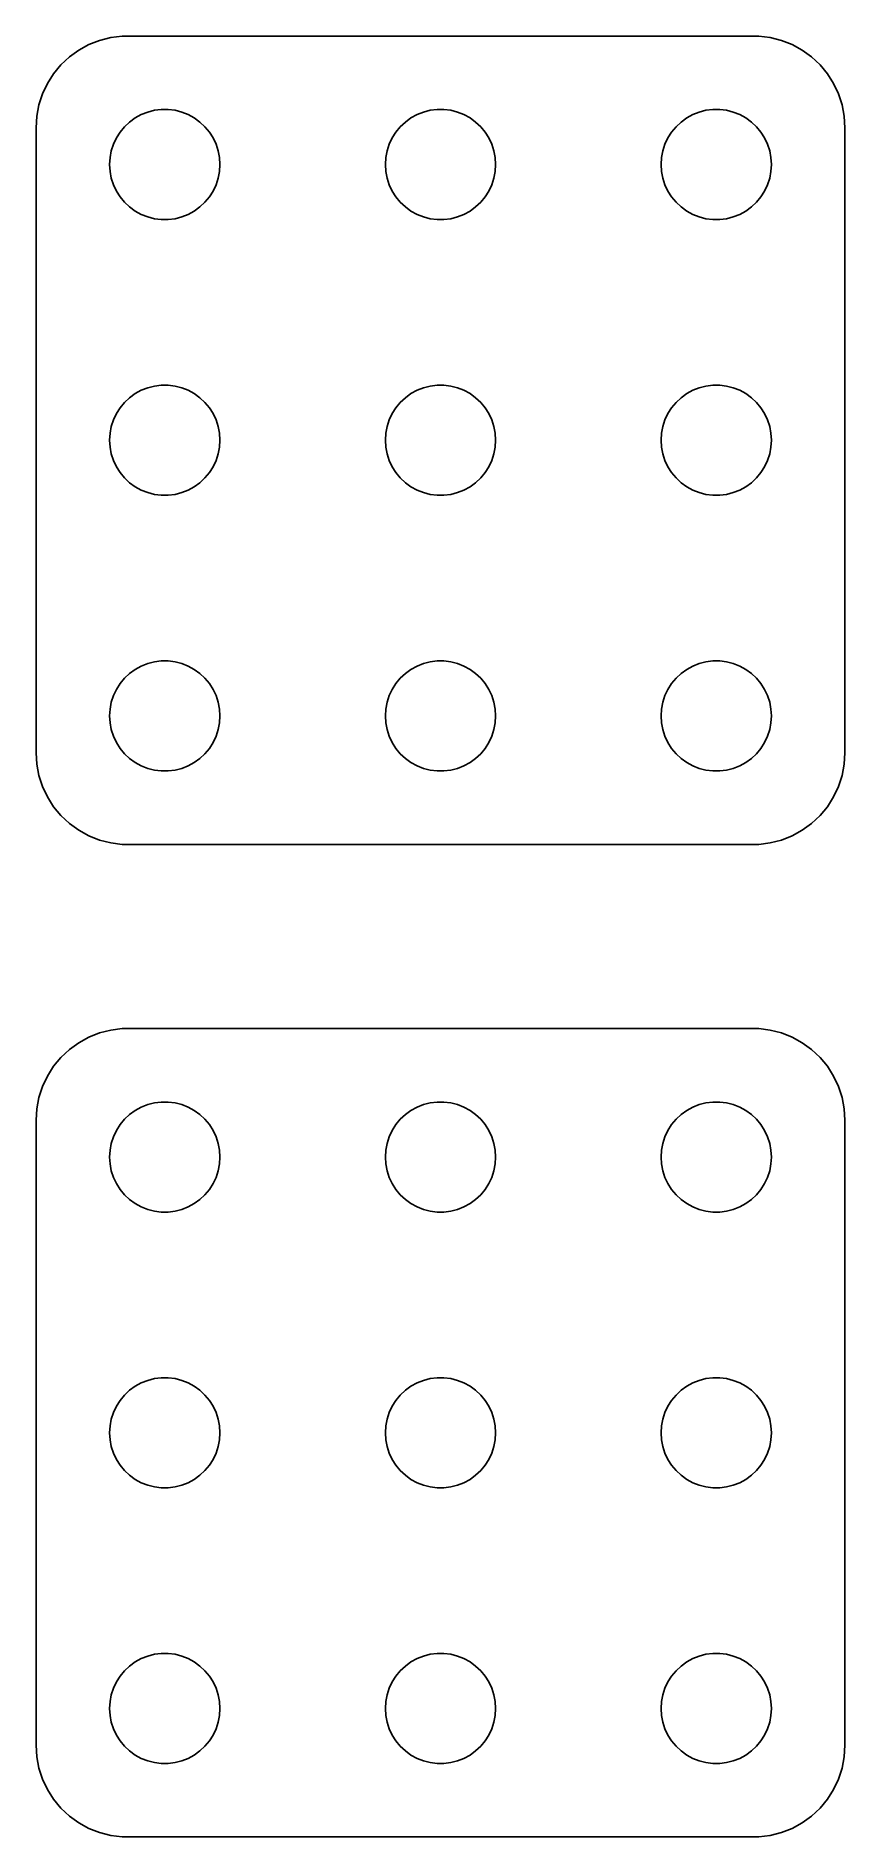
# Model space of a CAD drawing. Header units: metres. Extents: x -22 to 22, y 32 to 130.
import ezdxf

# ---------------------------------------------------------------- set-up
doc = ezdxf.new("R2010")
doc.units = ezdxf.units.M

msp = doc.modelspace()

# ---------------------------------------------------------------- linework, layer by layer
for p, q in [((-19.1289, 129.524), (-19.6791, 129.222)), ((-18.5451, 129.755), (-19.1289, 129.524)), ((-17.9369, 129.911), (-18.5451, 129.755)), ((-17.3139, 129.99), (-17.9369, 129.911)), ((17.3139, 129.99), (-17.3139, 129.99)), ((17.9369, 129.911), (17.3139, 129.99)), ((18.5451, 129.755), (17.9369, 129.911)), ((19.1289, 129.524), (18.5451, 129.755)), ((19.6791, 129.222), (19.1289, 129.524)), ((-20.6448, 128.423), (-21.0451, 127.939)), ((-20.1871, 128.853), (-20.6448, 128.423)), ((-19.6791, 129.222), (-20.1871, 128.853)), ((20.1871, 128.853), (19.6791, 129.222)), ((20.6448, 128.423), (20.1871, 128.853)), ((21.0451, 127.939), (20.6448, 128.423)), ((-21.3815, 127.409), (-21.6489, 126.841)), ((-21.0451, 127.939), (-21.3815, 127.409)), ((21.3815, 127.409), (21.0451, 127.939)), ((21.6489, 126.841), (21.3815, 127.409)), ((-21.6489, 126.841), (-21.8429, 126.243)), ((21.8429, 126.243), (21.6489, 126.841)), ((-21.9606, 125.627), (-22, 125)), ((-21.8429, 126.243), (-21.9606, 125.627)), ((-16.9123, 125.312), (-16.6075, 125.533)), ((-16.6075, 125.533), (-16.2773, 125.714)), ((-16.2773, 125.714), (-15.927, 125.853)), ((-15.927, 125.853), (-15.5621, 125.947)), ((-15.5621, 125.947), (-15.1884, 125.994)), ((-15.1884, 125.994), (-14.8116, 125.994)), ((-14.8116, 125.994), (-14.4379, 125.947)), ((-14.4379, 125.947), (-14.0729, 125.853)), ((-14.0729, 125.853), (-13.7227, 125.714)), ((-13.7227, 125.714), (-13.3925, 125.533)), ((-13.3925, 125.533), (-13.0877, 125.312)), ((-1.91226, 125.312), (-1.60747, 125.533)), ((-1.60747, 125.533), (-1.27733, 125.714)), ((-1.27733, 125.714), (-0.927048, 125.853)), ((-0.927048, 125.853), (-0.562134, 125.947)), ((-0.562134, 125.947), (-0.18837, 125.994)), ((-0.18837, 125.994), (0.18837, 125.994)), ((0.18837, 125.994), (0.562134, 125.947)), ((0.562134, 125.947), (0.927048, 125.853)), ((0.927048, 125.853), (1.27733, 125.714)), ((1.27733, 125.714), (1.60747, 125.533)), ((1.60747, 125.533), (1.91226, 125.312)), ((13.0877, 125.312), (13.3925, 125.533)), ((13.3925, 125.533), (13.7227, 125.714)), ((13.7227, 125.714), (14.0729, 125.853)), ((14.0729, 125.853), (14.4379, 125.947)), ((14.4379, 125.947), (14.8116, 125.994)), ((14.8116, 125.994), (15.1884, 125.994)), ((15.1884, 125.994), (15.5621, 125.947)), ((15.5621, 125.947), (15.927, 125.853)), ((15.927, 125.853), (16.2773, 125.714)), ((16.2773, 125.714), (16.6075, 125.533)), ((16.6075, 125.533), (16.9123, 125.312)), ((21.9606, 125.627), (21.8429, 126.243)), ((22, 125), (21.9606, 125.627)), ((-22, 125), (-22, 91)), ((-17.7893, 124.104), (-17.6289, 124.445)), ((-17.6289, 124.445), (-17.427, 124.763)), ((-17.427, 124.763), (-17.1869, 125.054)), ((-17.1869, 125.054), (-16.9123, 125.312)), ((-13.0877, 125.312), (-12.8131, 125.054)), ((-12.8131, 125.054), (-12.5729, 124.763)), ((-12.5729, 124.763), (-12.3711, 124.445)), ((-12.3711, 124.445), (-12.2107, 124.104)), ((-2.78932, 124.104), (-2.62891, 124.445)), ((-2.62891, 124.445), (-2.42705, 124.763)), ((-2.42705, 124.763), (-2.1869, 125.054)), ((-2.1869, 125.054), (-1.91226, 125.312)), ((1.91226, 125.312), (2.1869, 125.054)), ((2.1869, 125.054), (2.42705, 124.763)), ((2.42705, 124.763), (2.62891, 124.445)), ((2.62891, 124.445), (2.78932, 124.104)), ((12.2107, 124.104), (12.3711, 124.445)), ((12.3711, 124.445), (12.5729, 124.763)), ((12.5729, 124.763), (12.8131, 125.054)), ((12.8131, 125.054), (13.0877, 125.312)), ((16.9123, 125.312), (17.1869, 125.054)), ((17.1869, 125.054), (17.427, 124.763)), ((17.427, 124.763), (17.6289, 124.445)), ((17.6289, 124.445), (17.7893, 124.104)), ((22, 91), (22, 125)), ((-17.9763, 123.376), (-17.9057, 123.746)), ((-17.9057, 123.746), (-17.7893, 124.104)), ((-12.2107, 124.104), (-12.0942, 123.746)), ((-12.0942, 123.746), (-12.0237, 123.376)), ((-2.97633, 123.376), (-2.90575, 123.746)), ((-2.90575, 123.746), (-2.78932, 124.104)), ((2.78932, 124.104), (2.90575, 123.746)), ((2.90575, 123.746), (2.97633, 123.376)), ((12.0237, 123.376), (12.0942, 123.746)), ((12.0942, 123.746), (12.2107, 124.104)), ((17.7893, 124.104), (17.9057, 123.746)), ((17.9057, 123.746), (17.9763, 123.376)), ((-18, 123), (-17.9763, 123.376)), ((-17.9763, 122.624), (-18, 123)), ((-17.9057, 122.254), (-17.9763, 122.624)), ((-12.0237, 122.624), (-12.0942, 122.254)), ((-12.0237, 123.376), (-12, 123)), ((-12, 123), (-12.0237, 122.624)), ((-3, 123), (-2.97633, 123.376)), ((-2.97633, 122.624), (-3, 123)), ((-2.90575, 122.254), (-2.97633, 122.624)), ((2.97633, 122.624), (2.90575, 122.254)), ((2.97633, 123.376), (3, 123)), ((3, 123), (2.97633, 122.624)), ((12, 123), (12.0237, 123.376)), ((12.0237, 122.624), (12, 123)), ((12.0942, 122.254), (12.0237, 122.624)), ((17.9763, 122.624), (17.9057, 122.254)), ((17.9763, 123.376), (18, 123)), ((18, 123), (17.9763, 122.624)), ((-17.7893, 121.896), (-17.9057, 122.254)), ((-17.6289, 121.555), (-17.7893, 121.896)), ((-17.427, 121.237), (-17.6289, 121.555)), ((-12.3711, 121.555), (-12.5729, 121.237)), ((-12.2107, 121.896), (-12.3711, 121.555)), ((-12.0942, 122.254), (-12.2107, 121.896)), ((-2.78932, 121.896), (-2.90575, 122.254)), ((-2.62891, 121.555), (-2.78932, 121.896)), ((-2.42705, 121.237), (-2.62891, 121.555)), ((2.62891, 121.555), (2.42705, 121.237)), ((2.78932, 121.896), (2.62891, 121.555)), ((2.90575, 122.254), (2.78932, 121.896)), ((12.2107, 121.896), (12.0942, 122.254)), ((12.3711, 121.555), (12.2107, 121.896)), ((12.5729, 121.237), (12.3711, 121.555)), ((17.6289, 121.555), (17.427, 121.237)), ((17.7893, 121.896), (17.6289, 121.555)), ((17.9057, 122.254), (17.7893, 121.896)), ((-17.1869, 120.946), (-17.427, 121.237)), ((-16.9123, 120.688), (-17.1869, 120.946)), ((-16.6075, 120.467), (-16.9123, 120.688)), ((-13.0877, 120.688), (-13.3925, 120.467)), ((-12.8131, 120.946), (-13.0877, 120.688)), ((-12.5729, 121.237), (-12.8131, 120.946)), ((-2.1869, 120.946), (-2.42705, 121.237)), ((-1.91226, 120.688), (-2.1869, 120.946)), ((-1.60747, 120.467), (-1.91226, 120.688)), ((1.91226, 120.688), (1.60747, 120.467)), ((2.1869, 120.946), (1.91226, 120.688)), ((2.42705, 121.237), (2.1869, 120.946)), ((12.8131, 120.946), (12.5729, 121.237)), ((13.0877, 120.688), (12.8131, 120.946)), ((13.3925, 120.467), (13.0877, 120.688)), ((16.9123, 120.688), (16.6075, 120.467)), ((17.1869, 120.946), (16.9123, 120.688)), ((17.427, 121.237), (17.1869, 120.946)), ((-16.2773, 120.286), (-16.6075, 120.467)), ((-15.927, 120.147), (-16.2773, 120.286)), ((-15.5621, 120.053), (-15.927, 120.147)), ((-15.1884, 120.006), (-15.5621, 120.053)), ((-14.8116, 120.006), (-15.1884, 120.006)), ((-14.4379, 120.053), (-14.8116, 120.006)), ((-14.0729, 120.147), (-14.4379, 120.053)), ((-13.7227, 120.286), (-14.0729, 120.147)), ((-13.3925, 120.467), (-13.7227, 120.286)), ((-1.27733, 120.286), (-1.60747, 120.467)), ((-0.927048, 120.147), (-1.27733, 120.286)), ((-0.562134, 120.053), (-0.927048, 120.147)), ((-0.18837, 120.006), (-0.562134, 120.053)), ((0.18837, 120.006), (-0.18837, 120.006)), ((0.562134, 120.053), (0.18837, 120.006)), ((0.927048, 120.147), (0.562134, 120.053)), ((1.27733, 120.286), (0.927048, 120.147)), ((1.60747, 120.467), (1.27733, 120.286)), ((13.7227, 120.286), (13.3925, 120.467)), ((14.0729, 120.147), (13.7227, 120.286)), ((14.4379, 120.053), (14.0729, 120.147)), ((14.8116, 120.006), (14.4379, 120.053)), ((15.1884, 120.006), (14.8116, 120.006)), ((15.5621, 120.053), (15.1884, 120.006)), ((15.927, 120.147), (15.5621, 120.053)), ((16.2773, 120.286), (15.927, 120.147)), ((16.6075, 120.467), (16.2773, 120.286)), ((-16.2773, 110.714), (-15.927, 110.853)), ((-15.927, 110.853), (-15.5621, 110.947)), ((-15.5621, 110.947), (-15.1884, 110.994)), ((-15.1884, 110.994), (-14.8116, 110.994)), ((-14.8116, 110.994), (-14.4379, 110.947)), ((-14.4379, 110.947), (-14.0729, 110.853)), ((-14.0729, 110.853), (-13.7227, 110.714)), ((-1.27733, 110.714), (-0.927048, 110.853)), ((-0.927048, 110.853), (-0.562134, 110.947)), ((-0.562134, 110.947), (-0.18837, 110.994)), ((-0.18837, 110.994), (0.18837, 110.994)), ((0.18837, 110.994), (0.562134, 110.947)), ((0.562134, 110.947), (0.927048, 110.853)), ((0.927048, 110.853), (1.27733, 110.714)), ((13.7227, 110.714), (14.0729, 110.853)), ((14.0729, 110.853), (14.4379, 110.947)), ((14.4379, 110.947), (14.8116, 110.994)), ((14.8116, 110.994), (15.1884, 110.994)), ((15.1884, 110.994), (15.5621, 110.947)), ((15.5621, 110.947), (15.927, 110.853)), ((15.927, 110.853), (16.2773, 110.714)), ((-17.6289, 109.445), (-17.427, 109.763)), ((-17.427, 109.763), (-17.1869, 110.054)), ((-17.1869, 110.054), (-16.9123, 110.312)), ((-16.9123, 110.312), (-16.6075, 110.533)), ((-16.6075, 110.533), (-16.2773, 110.714)), ((-13.7227, 110.714), (-13.3925, 110.533)), ((-13.3925, 110.533), (-13.0877, 110.312)), ((-13.0877, 110.312), (-12.8131, 110.054)), ((-12.8131, 110.054), (-12.5729, 109.763)), ((-12.5729, 109.763), (-12.3711, 109.445)), ((-2.62891, 109.445), (-2.42705, 109.763)), ((-2.42705, 109.763), (-2.1869, 110.054)), ((-2.1869, 110.054), (-1.91226, 110.312)), ((-1.91226, 110.312), (-1.60747, 110.533)), ((-1.60747, 110.533), (-1.27733, 110.714)), ((1.27733, 110.714), (1.60747, 110.533)), ((1.60747, 110.533), (1.91226, 110.312)), ((1.91226, 110.312), (2.1869, 110.054)), ((2.1869, 110.054), (2.42705, 109.763)), ((2.42705, 109.763), (2.62891, 109.445)), ((12.3711, 109.445), (12.5729, 109.763)), ((12.5729, 109.763), (12.8131, 110.054)), ((12.8131, 110.054), (13.0877, 110.312)), ((13.0877, 110.312), (13.3925, 110.533)), ((13.3925, 110.533), (13.7227, 110.714)), ((16.2773, 110.714), (16.6075, 110.533)), ((16.6075, 110.533), (16.9123, 110.312)), ((16.9123, 110.312), (17.1869, 110.054)), ((17.1869, 110.054), (17.427, 109.763)), ((17.427, 109.763), (17.6289, 109.445)), ((-17.9057, 108.746), (-17.7893, 109.104)), ((-17.7893, 109.104), (-17.6289, 109.445)), ((-12.3711, 109.445), (-12.2107, 109.104)), ((-12.2107, 109.104), (-12.0942, 108.746)), ((-2.90575, 108.746), (-2.78932, 109.104)), ((-2.78932, 109.104), (-2.62891, 109.445)), ((2.62891, 109.445), (2.78932, 109.104)), ((2.78932, 109.104), (2.90575, 108.746)), ((12.0942, 108.746), (12.2107, 109.104)), ((12.2107, 109.104), (12.3711, 109.445)), ((17.6289, 109.445), (17.7893, 109.104)), ((17.7893, 109.104), (17.9057, 108.746)), ((-18, 108), (-17.9763, 108.376)), ((-17.9763, 107.624), (-18, 108)), ((-17.9763, 108.376), (-17.9057, 108.746)), ((-12.0942, 108.746), (-12.0237, 108.376)), ((-12.0237, 108.376), (-12, 108)), ((-12, 108), (-12.0237, 107.624)), ((-3, 108), (-2.97633, 108.376)), ((-2.97633, 107.624), (-3, 108)), ((-2.97633, 108.376), (-2.90575, 108.746)), ((2.90575, 108.746), (2.97633, 108.376)), ((2.97633, 108.376), (3, 108)), ((3, 108), (2.97633, 107.624)), ((12, 108), (12.0237, 108.376)), ((12.0237, 107.624), (12, 108)), ((12.0237, 108.376), (12.0942, 108.746)), ((17.9057, 108.746), (17.9763, 108.376)), ((17.9763, 108.376), (18, 108)), ((18, 108), (17.9763, 107.624)), ((-17.9057, 107.254), (-17.9763, 107.624)), ((-17.7893, 106.896), (-17.9057, 107.254)), ((-17.6289, 106.555), (-17.7893, 106.896)), ((-12.2107, 106.896), (-12.3711, 106.555)), ((-12.0942, 107.254), (-12.2107, 106.896)), ((-12.0237, 107.624), (-12.0942, 107.254)), ((-2.90575, 107.254), (-2.97633, 107.624)), ((-2.78932, 106.896), (-2.90575, 107.254)), ((-2.62891, 106.555), (-2.78932, 106.896)), ((2.78932, 106.896), (2.62891, 106.555)), ((2.90575, 107.254), (2.78932, 106.896)), ((2.97633, 107.624), (2.90575, 107.254)), ((12.0942, 107.254), (12.0237, 107.624)), ((12.2107, 106.896), (12.0942, 107.254)), ((12.3711, 106.555), (12.2107, 106.896)), ((17.7893, 106.896), (17.6289, 106.555)), ((17.9057, 107.254), (17.7893, 106.896)), ((17.9763, 107.624), (17.9057, 107.254)), ((-17.427, 106.237), (-17.6289, 106.555)), ((-17.1869, 105.946), (-17.427, 106.237)), ((-16.9123, 105.688), (-17.1869, 105.946)), ((-12.8131, 105.946), (-13.0877, 105.688)), ((-12.5729, 106.237), (-12.8131, 105.946)), ((-12.3711, 106.555), (-12.5729, 106.237)), ((-2.42705, 106.237), (-2.62891, 106.555)), ((-2.1869, 105.946), (-2.42705, 106.237)), ((-1.91226, 105.688), (-2.1869, 105.946)), ((2.1869, 105.946), (1.91226, 105.688)), ((2.42705, 106.237), (2.1869, 105.946)), ((2.62891, 106.555), (2.42705, 106.237)), ((12.5729, 106.237), (12.3711, 106.555)), ((12.8131, 105.946), (12.5729, 106.237)), ((13.0877, 105.688), (12.8131, 105.946)), ((17.1869, 105.946), (16.9123, 105.688)), ((17.427, 106.237), (17.1869, 105.946)), ((17.6289, 106.555), (17.427, 106.237)), ((-16.6075, 105.467), (-16.9123, 105.688)), ((-16.2773, 105.286), (-16.6075, 105.467)), ((-15.927, 105.147), (-16.2773, 105.286)), ((-15.5621, 105.053), (-15.927, 105.147)), ((-15.1884, 105.006), (-15.5621, 105.053)), ((-14.8116, 105.006), (-15.1884, 105.006)), ((-14.4379, 105.053), (-14.8116, 105.006)), ((-14.0729, 105.147), (-14.4379, 105.053)), ((-13.7227, 105.286), (-14.0729, 105.147)), ((-13.3925, 105.467), (-13.7227, 105.286)), ((-13.0877, 105.688), (-13.3925, 105.467)), ((-1.60747, 105.467), (-1.91226, 105.688)), ((-1.27733, 105.286), (-1.60747, 105.467)), ((-0.927048, 105.147), (-1.27733, 105.286)), ((-0.562134, 105.053), (-0.927048, 105.147)), ((-0.18837, 105.006), (-0.562134, 105.053)), ((0.18837, 105.006), (-0.18837, 105.006)), ((0.562134, 105.053), (0.18837, 105.006)), ((0.927048, 105.147), (0.562134, 105.053)), ((1.27733, 105.286), (0.927048, 105.147)), ((1.60747, 105.467), (1.27733, 105.286)), ((1.91226, 105.688), (1.60747, 105.467)), ((13.3925, 105.467), (13.0877, 105.688)), ((13.7227, 105.286), (13.3925, 105.467)), ((14.0729, 105.147), (13.7227, 105.286)), ((14.4379, 105.053), (14.0729, 105.147)), ((14.8116, 105.006), (14.4379, 105.053)), ((15.1884, 105.006), (14.8116, 105.006)), ((15.5621, 105.053), (15.1884, 105.006)), ((15.927, 105.147), (15.5621, 105.053)), ((16.2773, 105.286), (15.927, 105.147)), ((16.6075, 105.467), (16.2773, 105.286)), ((16.9123, 105.688), (16.6075, 105.467)), ((-17.427, 94.7634), (-17.1869, 95.0536)), ((-17.1869, 95.0536), (-16.9123, 95.3116)), ((-16.9123, 95.3116), (-16.6075, 95.533)), ((-16.6075, 95.533), (-16.2773, 95.7145)), ((-16.2773, 95.7145), (-15.927, 95.8532)), ((-15.927, 95.8532), (-15.5621, 95.9469)), ((-15.5621, 95.9469), (-15.1884, 95.9941)), ((-15.1884, 95.9941), (-14.8116, 95.9941)), ((-14.8116, 95.9941), (-14.4379, 95.9469)), ((-14.4379, 95.9469), (-14.0729, 95.8532)), ((-14.0729, 95.8532), (-13.7227, 95.7145)), ((-13.7227, 95.7145), (-13.3925, 95.533)), ((-13.3925, 95.533), (-13.0877, 95.3116)), ((-13.0877, 95.3116), (-12.8131, 95.0536)), ((-12.8131, 95.0536), (-12.5729, 94.7634)), ((-2.42705, 94.7634), (-2.1869, 95.0536)), ((-2.1869, 95.0536), (-1.91226, 95.3116)), ((-1.91226, 95.3116), (-1.60747, 95.533)), ((-1.60747, 95.533), (-1.27733, 95.7145)), ((-1.27733, 95.7145), (-0.927048, 95.8532)), ((-0.927048, 95.8532), (-0.562134, 95.9469)), ((-0.562134, 95.9469), (-0.18837, 95.9941)), ((-0.18837, 95.9941), (0.18837, 95.9941)), ((0.18837, 95.9941), (0.562134, 95.9469)), ((0.562134, 95.9469), (0.927048, 95.8532)), ((0.927048, 95.8532), (1.27733, 95.7145)), ((1.27733, 95.7145), (1.60747, 95.533)), ((1.60747, 95.533), (1.91226, 95.3116)), ((1.91226, 95.3116), (2.1869, 95.0536)), ((2.1869, 95.0536), (2.42705, 94.7634)), ((12.5729, 94.7634), (12.8131, 95.0536)), ((12.8131, 95.0536), (13.0877, 95.3116)), ((13.0877, 95.3116), (13.3925, 95.533)), ((13.3925, 95.533), (13.7227, 95.7145)), ((13.7227, 95.7145), (14.0729, 95.8532)), ((14.0729, 95.8532), (14.4379, 95.9469)), ((14.4379, 95.9469), (14.8116, 95.9941)), ((14.8116, 95.9941), (15.1884, 95.9941)), ((15.1884, 95.9941), (15.5621, 95.9469)), ((15.5621, 95.9469), (15.927, 95.8532)), ((15.927, 95.8532), (16.2773, 95.7145)), ((16.2773, 95.7145), (16.6075, 95.533)), ((16.6075, 95.533), (16.9123, 95.3116)), ((16.9123, 95.3116), (17.1869, 95.0536)), ((17.1869, 95.0536), (17.427, 94.7634)), ((-17.9057, 93.7461), (-17.7893, 94.1044)), ((-17.7893, 94.1044), (-17.6289, 94.4453)), ((-17.6289, 94.4453), (-17.427, 94.7634)), ((-12.5729, 94.7634), (-12.3711, 94.4453)), ((-12.3711, 94.4453), (-12.2107, 94.1044)), ((-12.2107, 94.1044), (-12.0942, 93.7461)), ((-2.90575, 93.7461), (-2.78932, 94.1044)), ((-2.78932, 94.1044), (-2.62891, 94.4453)), ((-2.62891, 94.4453), (-2.42705, 94.7634)), ((2.42705, 94.7634), (2.62891, 94.4453)), ((2.62891, 94.4453), (2.78932, 94.1044)), ((2.78932, 94.1044), (2.90575, 93.7461)), ((12.0942, 93.7461), (12.2107, 94.1044)), ((12.2107, 94.1044), (12.3711, 94.4453)), ((12.3711, 94.4453), (12.5729, 94.7634)), ((17.427, 94.7634), (17.6289, 94.4453)), ((17.6289, 94.4453), (17.7893, 94.1044)), ((17.7893, 94.1044), (17.9057, 93.7461)), ((-18, 93), (-17.9763, 93.376)), ((-17.9763, 93.376), (-17.9057, 93.7461)), ((-12.0942, 93.7461), (-12.0237, 93.376)), ((-12.0237, 93.376), (-12, 93)), ((-3, 93), (-2.97633, 93.376)), ((-2.97633, 93.376), (-2.90575, 93.7461)), ((2.90575, 93.7461), (2.97633, 93.376)), ((2.97633, 93.376), (3, 93)), ((12, 93), (12.0237, 93.376)), ((12.0237, 93.376), (12.0942, 93.7461)), ((17.9057, 93.7461), (17.9763, 93.376)), ((17.9763, 93.376), (18, 93)), ((-17.9763, 92.624), (-18, 93)), ((-17.9057, 92.2539), (-17.9763, 92.624)), ((-17.7893, 91.8956), (-17.9057, 92.2539)), ((-12.0942, 92.2539), (-12.2107, 91.8956)), ((-12.0237, 92.624), (-12.0942, 92.2539)), ((-12, 93), (-12.0237, 92.624)), ((-2.97633, 92.624), (-3, 93)), ((-2.90575, 92.2539), (-2.97633, 92.624)), ((-2.78932, 91.8956), (-2.90575, 92.2539)), ((2.90575, 92.2539), (2.78932, 91.8956)), ((2.97633, 92.624), (2.90575, 92.2539)), ((3, 93), (2.97633, 92.624)), ((12.0237, 92.624), (12, 93)), ((12.0942, 92.2539), (12.0237, 92.624)), ((12.2107, 91.8956), (12.0942, 92.2539)), ((17.9057, 92.2539), (17.7893, 91.8956)), ((17.9763, 92.624), (17.9057, 92.2539)), ((18, 93), (17.9763, 92.624)), ((-17.6289, 91.5547), (-17.7893, 91.8956)), ((-17.427, 91.2366), (-17.6289, 91.5547)), ((-17.1869, 90.9464), (-17.427, 91.2366)), ((-12.5729, 91.2366), (-12.8131, 90.9464)), ((-12.3711, 91.5547), (-12.5729, 91.2366)), ((-12.2107, 91.8956), (-12.3711, 91.5547)), ((-2.62891, 91.5547), (-2.78932, 91.8956)), ((-2.42705, 91.2366), (-2.62891, 91.5547)), ((-2.1869, 90.9464), (-2.42705, 91.2366)), ((2.42705, 91.2366), (2.1869, 90.9464)), ((2.62891, 91.5547), (2.42705, 91.2366)), ((2.78932, 91.8956), (2.62891, 91.5547)), ((12.3711, 91.5547), (12.2107, 91.8956)), ((12.5729, 91.2366), (12.3711, 91.5547)), ((12.8131, 90.9464), (12.5729, 91.2366)), ((17.427, 91.2366), (17.1869, 90.9464)), ((17.6289, 91.5547), (17.427, 91.2366)), ((17.7893, 91.8956), (17.6289, 91.5547)), ((-22, 91), (-21.9606, 90.3733)), ((-21.9606, 90.3733), (-21.8429, 89.7566)), ((-16.9123, 90.6885), (-17.1869, 90.9464)), ((-16.6075, 90.467), (-16.9123, 90.6885)), ((-16.2773, 90.2855), (-16.6075, 90.467)), ((-15.927, 90.1468), (-16.2773, 90.2855)), ((-15.5621, 90.0531), (-15.927, 90.1468)), ((-14.0729, 90.1468), (-14.4379, 90.0531)), ((-13.7227, 90.2855), (-14.0729, 90.1468)), ((-13.3925, 90.467), (-13.7227, 90.2855)), ((-13.0877, 90.6885), (-13.3925, 90.467)), ((-12.8131, 90.9464), (-13.0877, 90.6885)), ((-1.91226, 90.6885), (-2.1869, 90.9464)), ((-1.60747, 90.467), (-1.91226, 90.6885)), ((-1.27733, 90.2855), (-1.60747, 90.467)), ((-0.927048, 90.1468), (-1.27733, 90.2855)), ((-0.562134, 90.0531), (-0.927048, 90.1468)), ((0.927048, 90.1468), (0.562134, 90.0531)), ((1.27733, 90.2855), (0.927048, 90.1468)), ((1.60747, 90.467), (1.27733, 90.2855)), ((1.91226, 90.6885), (1.60747, 90.467)), ((2.1869, 90.9464), (1.91226, 90.6885)), ((13.0877, 90.6885), (12.8131, 90.9464)), ((13.3925, 90.467), (13.0877, 90.6885)), ((13.7227, 90.2855), (13.3925, 90.467)), ((14.0729, 90.1468), (13.7227, 90.2855)), ((14.4379, 90.0531), (14.0729, 90.1468)), ((15.927, 90.1468), (15.5621, 90.0531)), ((16.2773, 90.2855), (15.927, 90.1468)), ((16.6075, 90.467), (16.2773, 90.2855)), ((16.9123, 90.6885), (16.6075, 90.467)), ((17.1869, 90.9464), (16.9123, 90.6885)), ((21.8429, 89.7566), (21.9606, 90.3733)), ((21.9606, 90.3733), (22, 91)), ((-21.8429, 89.7566), (-21.6489, 89.1594)), ((-15.1884, 90.0059), (-15.5621, 90.0531)), ((-14.8116, 90.0059), (-15.1884, 90.0059)), ((-14.4379, 90.0531), (-14.8116, 90.0059)), ((-0.18837, 90.0059), (-0.562134, 90.0531)), ((0.18837, 90.0059), (-0.18837, 90.0059)), ((0.562134, 90.0531), (0.18837, 90.0059)), ((14.8116, 90.0059), (14.4379, 90.0531)), ((15.1884, 90.0059), (14.8116, 90.0059)), ((15.5621, 90.0531), (15.1884, 90.0059)), ((21.6489, 89.1594), (21.8429, 89.7566)), ((-21.6489, 89.1594), (-21.3815, 88.5912)), ((-21.3815, 88.5912), (-21.0451, 88.0611)), ((21.0451, 88.0611), (21.3815, 88.5912)), ((21.3815, 88.5912), (21.6489, 89.1594)), ((-21.0451, 88.0611), (-20.6448, 87.5773)), ((-20.6448, 87.5773), (-20.1871, 87.1474)), ((20.1871, 87.1474), (20.6448, 87.5773)), ((20.6448, 87.5773), (21.0451, 88.0611)), ((-20.1871, 87.1474), (-19.6791, 86.7784)), ((-19.6791, 86.7784), (-19.1289, 86.4759)), ((-19.1289, 86.4759), (-18.5451, 86.2447)), ((-18.5451, 86.2447), (-17.9369, 86.0886)), ((17.9369, 86.0886), (18.5451, 86.2447)), ((18.5451, 86.2447), (19.1289, 86.4759)), ((19.1289, 86.4759), (19.6791, 86.7784)), ((19.6791, 86.7784), (20.1871, 87.1474)), ((-17.9369, 86.0886), (-17.3139, 86.0099)), ((-17.3139, 86.0099), (17.3139, 86.0099)), ((17.3139, 86.0099), (17.9369, 86.0886)), ((-19.1289, 75.5241), (-19.6791, 75.2216)), ((-18.5451, 75.7553), (-19.1289, 75.5241)), ((-17.9369, 75.9114), (-18.5451, 75.7553)), ((-17.3139, 75.9901), (-17.9369, 75.9114)), ((17.3139, 75.9901), (-17.3139, 75.9901)), ((17.9369, 75.9114), (17.3139, 75.9901)), ((18.5451, 75.7553), (17.9369, 75.9114)), ((19.1289, 75.5241), (18.5451, 75.7553)), ((19.6791, 75.2216), (19.1289, 75.5241)), ((-20.1871, 74.8526), (-20.6448, 74.4227)), ((-19.6791, 75.2216), (-20.1871, 74.8526)), ((20.1871, 74.8526), (19.6791, 75.2216)), ((20.6448, 74.4227), (20.1871, 74.8526)), ((-21.0451, 73.9389), (-21.3815, 73.4088)), ((-20.6448, 74.4227), (-21.0451, 73.9389)), ((21.0451, 73.9389), (20.6448, 74.4227)), ((21.3815, 73.4088), (21.0451, 73.9389)), ((-21.6489, 72.8406), (-21.8429, 72.2434)), ((-21.3815, 73.4088), (-21.6489, 72.8406)), ((21.6489, 72.8406), (21.3815, 73.4088)), ((21.8429, 72.2434), (21.6489, 72.8406)), ((-21.9606, 71.6267), (-22, 71)), ((-21.8429, 72.2434), (-21.9606, 71.6267)), ((-16.9123, 71.3115), (-16.6075, 71.533)), ((-16.6075, 71.533), (-16.2773, 71.7145)), ((-16.2773, 71.7145), (-15.927, 71.8532)), ((-15.927, 71.8532), (-15.5621, 71.9469)), ((-15.5621, 71.9469), (-15.1884, 71.9941)), ((-15.1884, 71.9941), (-14.8116, 71.9941)), ((-14.8116, 71.9941), (-14.4379, 71.9469)), ((-14.4379, 71.9469), (-14.0729, 71.8532)), ((-14.0729, 71.8532), (-13.7227, 71.7145)), ((-13.7227, 71.7145), (-13.3925, 71.533)), ((-13.3925, 71.533), (-13.0877, 71.3115)), ((-1.91226, 71.3115), (-1.60747, 71.533)), ((-1.60747, 71.533), (-1.27733, 71.7145)), ((-1.27733, 71.7145), (-0.927048, 71.8532)), ((-0.927048, 71.8532), (-0.562134, 71.9469)), ((-0.562134, 71.9469), (-0.18837, 71.9941)), ((-0.18837, 71.9941), (0.18837, 71.9941)), ((0.18837, 71.9941), (0.562134, 71.9469)), ((0.562134, 71.9469), (0.927048, 71.8532)), ((0.927048, 71.8532), (1.27733, 71.7145)), ((1.27733, 71.7145), (1.60747, 71.533)), ((1.60747, 71.533), (1.91226, 71.3115)), ((13.0877, 71.3115), (13.3925, 71.533)), ((13.3925, 71.533), (13.7227, 71.7145)), ((13.7227, 71.7145), (14.0729, 71.8532)), ((14.0729, 71.8532), (14.4379, 71.9469)), ((14.4379, 71.9469), (14.8116, 71.9941)), ((14.8116, 71.9941), (15.1884, 71.9941)), ((15.1884, 71.9941), (15.5621, 71.9469)), ((15.5621, 71.9469), (15.927, 71.8532)), ((15.927, 71.8532), (16.2773, 71.7145)), ((16.2773, 71.7145), (16.6075, 71.533)), ((16.6075, 71.533), (16.9123, 71.3115)), ((21.9606, 71.6267), (21.8429, 72.2434)), ((22, 71), (21.9606, 71.6267)), ((-22, 71), (-22, 37)), ((-17.6289, 70.4453), (-17.427, 70.7634)), ((-17.427, 70.7634), (-17.1869, 71.0536)), ((-17.1869, 71.0536), (-16.9123, 71.3115)), ((-13.0877, 71.3115), (-12.8131, 71.0536)), ((-12.8131, 71.0536), (-12.5729, 70.7634)), ((-12.5729, 70.7634), (-12.3711, 70.4453)), ((-2.62891, 70.4453), (-2.42705, 70.7634)), ((-2.42705, 70.7634), (-2.1869, 71.0536)), ((-2.1869, 71.0536), (-1.91226, 71.3115)), ((1.91226, 71.3115), (2.1869, 71.0536)), ((2.1869, 71.0536), (2.42705, 70.7634)), ((2.42705, 70.7634), (2.62891, 70.4453)), ((12.3711, 70.4453), (12.5729, 70.7634)), ((12.5729, 70.7634), (12.8131, 71.0536)), ((12.8131, 71.0536), (13.0877, 71.3115)), ((16.9123, 71.3115), (17.1869, 71.0536)), ((17.1869, 71.0536), (17.427, 70.7634)), ((17.427, 70.7634), (17.6289, 70.4453)), ((22, 37), (22, 71)), ((-17.9763, 69.376), (-17.9057, 69.7461)), ((-17.9057, 69.7461), (-17.7893, 70.1044)), ((-17.7893, 70.1044), (-17.6289, 70.4453)), ((-12.3711, 70.4453), (-12.2107, 70.1044)), ((-12.2107, 70.1044), (-12.0942, 69.7461)), ((-12.0942, 69.7461), (-12.0237, 69.376)), ((-2.97633, 69.376), (-2.90575, 69.7461)), ((-2.90575, 69.7461), (-2.78932, 70.1044)), ((-2.78932, 70.1044), (-2.62891, 70.4453)), ((2.62891, 70.4453), (2.78932, 70.1044)), ((2.78932, 70.1044), (2.90575, 69.7461)), ((2.90575, 69.7461), (2.97633, 69.376)), ((12.0237, 69.376), (12.0942, 69.7461)), ((12.0942, 69.7461), (12.2107, 70.1044)), ((12.2107, 70.1044), (12.3711, 70.4453)), ((17.6289, 70.4453), (17.7893, 70.1044)), ((17.7893, 70.1044), (17.9057, 69.7461)), ((17.9057, 69.7461), (17.9763, 69.376)), ((-18, 69), (-17.9763, 69.376)), ((-17.9763, 68.624), (-18, 69)), ((-17.9057, 68.2539), (-17.9763, 68.624)), ((-12.0237, 68.624), (-12.0942, 68.2539)), ((-12.0237, 69.376), (-12, 69)), ((-12, 69), (-12.0237, 68.624)), ((-3, 69), (-2.97633, 69.376)), ((-2.97633, 68.624), (-3, 69)), ((-2.90575, 68.2539), (-2.97633, 68.624)), ((2.97633, 68.624), (2.90575, 68.2539)), ((2.97633, 69.376), (3, 69)), ((3, 69), (2.97633, 68.624)), ((12, 69), (12.0237, 69.376)), ((12.0237, 68.624), (12, 69)), ((12.0942, 68.2539), (12.0237, 68.624)), ((17.9763, 68.624), (17.9057, 68.2539)), ((17.9763, 69.376), (18, 69)), ((18, 69), (17.9763, 68.624)), ((-17.7893, 67.8956), (-17.9057, 68.2539)), ((-17.6289, 67.5547), (-17.7893, 67.8956)), ((-12.2107, 67.8956), (-12.3711, 67.5547)), ((-12.0942, 68.2539), (-12.2107, 67.8956)), ((-2.78932, 67.8956), (-2.90575, 68.2539)), ((-2.62891, 67.5547), (-2.78932, 67.8956)), ((2.78932, 67.8956), (2.62891, 67.5547)), ((2.90575, 68.2539), (2.78932, 67.8956)), ((12.2107, 67.8956), (12.0942, 68.2539)), ((12.3711, 67.5547), (12.2107, 67.8956)), ((17.7893, 67.8956), (17.6289, 67.5547)), ((17.9057, 68.2539), (17.7893, 67.8956)), ((-17.427, 67.2366), (-17.6289, 67.5547)), ((-17.1869, 66.9464), (-17.427, 67.2366)), ((-16.9123, 66.6884), (-17.1869, 66.9464)), ((-16.6075, 66.467), (-16.9123, 66.6884)), ((-13.0877, 66.6884), (-13.3925, 66.467)), ((-12.8131, 66.9464), (-13.0877, 66.6884)), ((-12.5729, 67.2366), (-12.8131, 66.9464)), ((-12.3711, 67.5547), (-12.5729, 67.2366)), ((-2.42705, 67.2366), (-2.62891, 67.5547)), ((-2.1869, 66.9464), (-2.42705, 67.2366)), ((-1.91226, 66.6884), (-2.1869, 66.9464)), ((-1.60747, 66.467), (-1.91226, 66.6884)), ((1.91226, 66.6884), (1.60747, 66.467)), ((2.1869, 66.9464), (1.91226, 66.6884)), ((2.42705, 67.2366), (2.1869, 66.9464)), ((2.62891, 67.5547), (2.42705, 67.2366)), ((12.5729, 67.2366), (12.3711, 67.5547)), ((12.8131, 66.9464), (12.5729, 67.2366)), ((13.0877, 66.6884), (12.8131, 66.9464)), ((13.3925, 66.467), (13.0877, 66.6884)), ((16.9123, 66.6884), (16.6075, 66.467)), ((17.1869, 66.9464), (16.9123, 66.6884)), ((17.427, 67.2366), (17.1869, 66.9464)), ((17.6289, 67.5547), (17.427, 67.2366)), ((-16.2773, 66.2855), (-16.6075, 66.467)), ((-15.927, 66.1468), (-16.2773, 66.2855)), ((-15.5621, 66.0531), (-15.927, 66.1468)), ((-15.1884, 66.0059), (-15.5621, 66.0531)), ((-14.8116, 66.0059), (-15.1884, 66.0059)), ((-14.4379, 66.0531), (-14.8116, 66.0059)), ((-14.0729, 66.1468), (-14.4379, 66.0531)), ((-13.7227, 66.2855), (-14.0729, 66.1468)), ((-13.3925, 66.467), (-13.7227, 66.2855)), ((-1.27733, 66.2855), (-1.60747, 66.467)), ((-0.927048, 66.1468), (-1.27733, 66.2855)), ((-0.562134, 66.0531), (-0.927048, 66.1468)), ((-0.18837, 66.0059), (-0.562134, 66.0531)), ((0.18837, 66.0059), (-0.18837, 66.0059)), ((0.562134, 66.0531), (0.18837, 66.0059)), ((0.927048, 66.1468), (0.562134, 66.0531)), ((1.27733, 66.2855), (0.927048, 66.1468)), ((1.60747, 66.467), (1.27733, 66.2855)), ((13.7227, 66.2855), (13.3925, 66.467)), ((14.0729, 66.1468), (13.7227, 66.2855)), ((14.4379, 66.0531), (14.0729, 66.1468)), ((14.8116, 66.0059), (14.4379, 66.0531)), ((15.1884, 66.0059), (14.8116, 66.0059)), ((15.5621, 66.0531), (15.1884, 66.0059)), ((15.927, 66.1468), (15.5621, 66.0531)), ((16.2773, 66.2855), (15.927, 66.1468)), ((16.6075, 66.467), (16.2773, 66.2855)), ((-16.2773, 56.7145), (-15.927, 56.8532)), ((-15.927, 56.8532), (-15.5621, 56.9469)), ((-15.5621, 56.9469), (-15.1884, 56.9941)), ((-15.1884, 56.9941), (-14.8116, 56.9941)), ((-14.8116, 56.9941), (-14.4379, 56.9469)), ((-14.4379, 56.9469), (-14.0729, 56.8532)), ((-14.0729, 56.8532), (-13.7227, 56.7145)), ((-1.27733, 56.7145), (-0.927048, 56.8532)), ((-0.927048, 56.8532), (-0.562134, 56.9469)), ((-0.562134, 56.9469), (-0.18837, 56.9941)), ((-0.18837, 56.9941), (0.18837, 56.9941)), ((0.18837, 56.9941), (0.562134, 56.9469)), ((0.562134, 56.9469), (0.927048, 56.8532)), ((0.927048, 56.8532), (1.27733, 56.7145)), ((13.7227, 56.7145), (14.0729, 56.8532)), ((14.0729, 56.8532), (14.4379, 56.9469)), ((14.4379, 56.9469), (14.8116, 56.9941)), ((14.8116, 56.9941), (15.1884, 56.9941)), ((15.1884, 56.9941), (15.5621, 56.9469)), ((15.5621, 56.9469), (15.927, 56.8532)), ((15.927, 56.8532), (16.2773, 56.7145)), ((-17.427, 55.7634), (-17.1869, 56.0536)), ((-17.1869, 56.0536), (-16.9123, 56.3115)), ((-16.9123, 56.3115), (-16.6075, 56.533)), ((-16.6075, 56.533), (-16.2773, 56.7145)), ((-13.7227, 56.7145), (-13.3925, 56.533)), ((-13.3925, 56.533), (-13.0877, 56.3115)), ((-13.0877, 56.3115), (-12.8131, 56.0536)), ((-12.8131, 56.0536), (-12.5729, 55.7634)), ((-2.42705, 55.7634), (-2.1869, 56.0536)), ((-2.1869, 56.0536), (-1.91226, 56.3115)), ((-1.91226, 56.3115), (-1.60747, 56.533)), ((-1.60747, 56.533), (-1.27733, 56.7145)), ((1.27733, 56.7145), (1.60747, 56.533)), ((1.60747, 56.533), (1.91226, 56.3115)), ((1.91226, 56.3115), (2.1869, 56.0536)), ((2.1869, 56.0536), (2.42705, 55.7634)), ((12.5729, 55.7634), (12.8131, 56.0536)), ((12.8131, 56.0536), (13.0877, 56.3115)), ((13.0877, 56.3115), (13.3925, 56.533)), ((13.3925, 56.533), (13.7227, 56.7145)), ((16.2773, 56.7145), (16.6075, 56.533)), ((16.6075, 56.533), (16.9123, 56.3115)), ((16.9123, 56.3115), (17.1869, 56.0536)), ((17.1869, 56.0536), (17.427, 55.7634)), ((-17.9057, 54.7461), (-17.7893, 55.1044)), ((-17.7893, 55.1044), (-17.6289, 55.4453)), ((-17.6289, 55.4453), (-17.427, 55.7634)), ((-12.5729, 55.7634), (-12.3711, 55.4453)), ((-12.3711, 55.4453), (-12.2107, 55.1044)), ((-12.2107, 55.1044), (-12.0942, 54.7461)), ((-2.90575, 54.7461), (-2.78932, 55.1044)), ((-2.78932, 55.1044), (-2.62891, 55.4453)), ((-2.62891, 55.4453), (-2.42705, 55.7634)), ((2.42705, 55.7634), (2.62891, 55.4453)), ((2.62891, 55.4453), (2.78932, 55.1044)), ((2.78932, 55.1044), (2.90575, 54.7461)), ((12.0942, 54.7461), (12.2107, 55.1044)), ((12.2107, 55.1044), (12.3711, 55.4453)), ((12.3711, 55.4453), (12.5729, 55.7634)), ((17.427, 55.7634), (17.6289, 55.4453)), ((17.6289, 55.4453), (17.7893, 55.1044)), ((17.7893, 55.1044), (17.9057, 54.7461)), ((-18, 54), (-17.9763, 54.376)), ((-17.9763, 53.624), (-18, 54)), ((-17.9763, 54.376), (-17.9057, 54.7461)), ((-12.0942, 54.7461), (-12.0237, 54.376)), ((-12.0237, 54.376), (-12, 54)), ((-12, 54), (-12.0237, 53.624)), ((-3, 54), (-2.97633, 54.376)), ((-2.97633, 53.624), (-3, 54)), ((-2.97633, 54.376), (-2.90575, 54.7461)), ((2.90575, 54.7461), (2.97633, 54.376)), ((2.97633, 54.376), (3, 54)), ((3, 54), (2.97633, 53.624)), ((12, 54), (12.0237, 54.376)), ((12.0237, 53.624), (12, 54)), ((12.0237, 54.376), (12.0942, 54.7461)), ((17.9057, 54.7461), (17.9763, 54.376)), ((17.9763, 54.376), (18, 54)), ((18, 54), (17.9763, 53.624)), ((-17.9057, 53.2539), (-17.9763, 53.624)), ((-17.7893, 52.8956), (-17.9057, 53.2539)), ((-12.0942, 53.2539), (-12.2107, 52.8956)), ((-12.0237, 53.624), (-12.0942, 53.2539)), ((-2.90575, 53.2539), (-2.97633, 53.624)), ((-2.78932, 52.8956), (-2.90575, 53.2539)), ((2.90575, 53.2539), (2.78932, 52.8956)), ((2.97633, 53.624), (2.90575, 53.2539)), ((12.0942, 53.2539), (12.0237, 53.624)), ((12.2107, 52.8956), (12.0942, 53.2539)), ((17.9057, 53.2539), (17.7893, 52.8956)), ((17.9763, 53.624), (17.9057, 53.2539)), ((-17.6289, 52.5547), (-17.7893, 52.8956)), ((-17.427, 52.2366), (-17.6289, 52.5547)), ((-17.1869, 51.9464), (-17.427, 52.2366)), ((-16.9123, 51.6885), (-17.1869, 51.9464)), ((-12.8131, 51.9464), (-13.0877, 51.6885)), ((-12.5729, 52.2366), (-12.8131, 51.9464)), ((-12.3711, 52.5547), (-12.5729, 52.2366)), ((-12.2107, 52.8956), (-12.3711, 52.5547)), ((-2.62891, 52.5547), (-2.78932, 52.8956)), ((-2.42705, 52.2366), (-2.62891, 52.5547)), ((-2.1869, 51.9464), (-2.42705, 52.2366)), ((-1.91226, 51.6885), (-2.1869, 51.9464)), ((2.1869, 51.9464), (1.91226, 51.6885)), ((2.42705, 52.2366), (2.1869, 51.9464)), ((2.62891, 52.5547), (2.42705, 52.2366)), ((2.78932, 52.8956), (2.62891, 52.5547)), ((12.3711, 52.5547), (12.2107, 52.8956)), ((12.5729, 52.2366), (12.3711, 52.5547)), ((12.8131, 51.9464), (12.5729, 52.2366)), ((13.0877, 51.6885), (12.8131, 51.9464)), ((17.1869, 51.9464), (16.9123, 51.6885)), ((17.427, 52.2366), (17.1869, 51.9464)), ((17.6289, 52.5547), (17.427, 52.2366)), ((17.7893, 52.8956), (17.6289, 52.5547)), ((-16.6075, 51.467), (-16.9123, 51.6885)), ((-16.2773, 51.2855), (-16.6075, 51.467)), ((-15.927, 51.1468), (-16.2773, 51.2855)), ((-15.5621, 51.0531), (-15.927, 51.1468)), ((-15.1884, 51.0059), (-15.5621, 51.0531)), ((-14.8116, 51.0059), (-15.1884, 51.0059)), ((-14.4379, 51.0531), (-14.8116, 51.0059)), ((-14.0729, 51.1468), (-14.4379, 51.0531)), ((-13.7227, 51.2855), (-14.0729, 51.1468)), ((-13.3925, 51.467), (-13.7227, 51.2855)), ((-13.0877, 51.6885), (-13.3925, 51.467)), ((-1.60747, 51.467), (-1.91226, 51.6885)), ((-1.27733, 51.2855), (-1.60747, 51.467)), ((-0.927048, 51.1468), (-1.27733, 51.2855)), ((-0.562134, 51.0531), (-0.927048, 51.1468)), ((-0.18837, 51.0059), (-0.562134, 51.0531)), ((0.18837, 51.0059), (-0.18837, 51.0059)), ((0.562134, 51.0531), (0.18837, 51.0059)), ((0.927048, 51.1468), (0.562134, 51.0531)), ((1.27733, 51.2855), (0.927048, 51.1468)), ((1.60747, 51.467), (1.27733, 51.2855)), ((1.91226, 51.6885), (1.60747, 51.467)), ((13.3925, 51.467), (13.0877, 51.6885)), ((13.7227, 51.2855), (13.3925, 51.467)), ((14.0729, 51.1468), (13.7227, 51.2855)), ((14.4379, 51.0531), (14.0729, 51.1468)), ((14.8116, 51.0059), (14.4379, 51.0531)), ((15.1884, 51.0059), (14.8116, 51.0059)), ((15.5621, 51.0531), (15.1884, 51.0059)), ((15.927, 51.1468), (15.5621, 51.0531)), ((16.2773, 51.2855), (15.927, 51.1468)), ((16.6075, 51.467), (16.2773, 51.2855)), ((16.9123, 51.6885), (16.6075, 51.467)), ((-17.1869, 41.0536), (-16.9123, 41.3116)), ((-16.9123, 41.3116), (-16.6075, 41.533)), ((-16.6075, 41.533), (-16.2773, 41.7145)), ((-16.2773, 41.7145), (-15.927, 41.8532)), ((-15.927, 41.8532), (-15.5621, 41.9469)), ((-15.5621, 41.9469), (-15.1884, 41.9941)), ((-15.1884, 41.9941), (-14.8116, 41.9941)), ((-14.8116, 41.9941), (-14.4379, 41.9469)), ((-14.4379, 41.9469), (-14.0729, 41.8532)), ((-14.0729, 41.8532), (-13.7227, 41.7145)), ((-13.7227, 41.7145), (-13.3925, 41.533)), ((-13.3925, 41.533), (-13.0877, 41.3116)), ((-13.0877, 41.3116), (-12.8131, 41.0536)), ((-2.1869, 41.0536), (-1.91226, 41.3116)), ((-1.91226, 41.3116), (-1.60747, 41.533)), ((-1.60747, 41.533), (-1.27733, 41.7145)), ((-1.27733, 41.7145), (-0.927048, 41.8532)), ((-0.927048, 41.8532), (-0.562134, 41.9469)), ((-0.562134, 41.9469), (-0.18837, 41.9941)), ((-0.18837, 41.9941), (0.18837, 41.9941)), ((0.18837, 41.9941), (0.562134, 41.9469)), ((0.562134, 41.9469), (0.927048, 41.8532)), ((0.927048, 41.8532), (1.27733, 41.7145)), ((1.27733, 41.7145), (1.60747, 41.533)), ((1.60747, 41.533), (1.91226, 41.3116)), ((1.91226, 41.3116), (2.1869, 41.0536)), ((12.8131, 41.0536), (13.0877, 41.3116)), ((13.0877, 41.3116), (13.3925, 41.533)), ((13.3925, 41.533), (13.7227, 41.7145)), ((13.7227, 41.7145), (14.0729, 41.8532)), ((14.0729, 41.8532), (14.4379, 41.9469)), ((14.4379, 41.9469), (14.8116, 41.9941)), ((14.8116, 41.9941), (15.1884, 41.9941)), ((15.1884, 41.9941), (15.5621, 41.9469)), ((15.5621, 41.9469), (15.927, 41.8532)), ((15.927, 41.8532), (16.2773, 41.7145)), ((16.2773, 41.7145), (16.6075, 41.533)), ((16.6075, 41.533), (16.9123, 41.3116)), ((16.9123, 41.3116), (17.1869, 41.0536)), ((-17.7893, 40.1044), (-17.6289, 40.4453)), ((-17.6289, 40.4453), (-17.427, 40.7634)), ((-17.427, 40.7634), (-17.1869, 41.0536)), ((-12.8131, 41.0536), (-12.5729, 40.7634)), ((-12.5729, 40.7634), (-12.3711, 40.4453)), ((-12.3711, 40.4453), (-12.2107, 40.1044)), ((-2.78932, 40.1044), (-2.62891, 40.4453)), ((-2.62891, 40.4453), (-2.42705, 40.7634)), ((-2.42705, 40.7634), (-2.1869, 41.0536)), ((2.1869, 41.0536), (2.42705, 40.7634)), ((2.42705, 40.7634), (2.62891, 40.4453)), ((2.62891, 40.4453), (2.78932, 40.1044)), ((12.2107, 40.1044), (12.3711, 40.4453)), ((12.3711, 40.4453), (12.5729, 40.7634)), ((12.5729, 40.7634), (12.8131, 41.0536)), ((17.1869, 41.0536), (17.427, 40.7634)), ((17.427, 40.7634), (17.6289, 40.4453)), ((17.6289, 40.4453), (17.7893, 40.1044)), ((-18, 39), (-17.9763, 39.376)), ((-17.9763, 39.376), (-17.9057, 39.7461)), ((-17.9057, 39.7461), (-17.7893, 40.1044)), ((-12.2107, 40.1044), (-12.0942, 39.7461)), ((-12.0942, 39.7461), (-12.0237, 39.376)), ((-12.0237, 39.376), (-12, 39)), ((-3, 39), (-2.97633, 39.376)), ((-2.97633, 39.376), (-2.90575, 39.7461)), ((-2.90575, 39.7461), (-2.78932, 40.1044)), ((2.78932, 40.1044), (2.90575, 39.7461)), ((2.90575, 39.7461), (2.97633, 39.376)), ((2.97633, 39.376), (3, 39)), ((12, 39), (12.0237, 39.376)), ((12.0237, 39.376), (12.0942, 39.7461)), ((12.0942, 39.7461), (12.2107, 40.1044)), ((17.7893, 40.1044), (17.9057, 39.7461)), ((17.9057, 39.7461), (17.9763, 39.376)), ((17.9763, 39.376), (18, 39)), ((-17.9763, 38.624), (-18, 39)), ((-17.9057, 38.2539), (-17.9763, 38.624)), ((-17.7893, 37.8956), (-17.9057, 38.2539)), ((-12.0942, 38.2539), (-12.2107, 37.8956)), ((-12.0237, 38.624), (-12.0942, 38.2539)), ((-12, 39), (-12.0237, 38.624)), ((-2.97633, 38.624), (-3, 39)), ((-2.90575, 38.2539), (-2.97633, 38.624)), ((-2.78932, 37.8956), (-2.90575, 38.2539)), ((2.90575, 38.2539), (2.78932, 37.8956)), ((2.97633, 38.624), (2.90575, 38.2539)), ((3, 39), (2.97633, 38.624)), ((12.0237, 38.624), (12, 39)), ((12.0942, 38.2539), (12.0237, 38.624)), ((12.2107, 37.8956), (12.0942, 38.2539)), ((17.9057, 38.2539), (17.7893, 37.8956)), ((17.9763, 38.624), (17.9057, 38.2539)), ((18, 39), (17.9763, 38.624)), ((-17.6289, 37.5547), (-17.7893, 37.8956)), ((-17.427, 37.2366), (-17.6289, 37.5547)), ((-17.1869, 36.9464), (-17.427, 37.2366)), ((-12.5729, 37.2366), (-12.8131, 36.9464)), ((-12.3711, 37.5547), (-12.5729, 37.2366)), ((-12.2107, 37.8956), (-12.3711, 37.5547)), ((-2.62891, 37.5547), (-2.78932, 37.8956)), ((-2.42705, 37.2366), (-2.62891, 37.5547)), ((-2.1869, 36.9464), (-2.42705, 37.2366)), ((2.42705, 37.2366), (2.1869, 36.9464)), ((2.62891, 37.5547), (2.42705, 37.2366)), ((2.78932, 37.8956), (2.62891, 37.5547)), ((12.3711, 37.5547), (12.2107, 37.8956)), ((12.5729, 37.2366), (12.3711, 37.5547)), ((12.8131, 36.9464), (12.5729, 37.2366)), ((17.427, 37.2366), (17.1869, 36.9464)), ((17.6289, 37.5547), (17.427, 37.2366)), ((17.7893, 37.8956), (17.6289, 37.5547)), ((-22, 37), (-21.9606, 36.3733)), ((-21.9606, 36.3733), (-21.8429, 35.7566)), ((-16.9123, 36.6885), (-17.1869, 36.9464)), ((-16.6075, 36.467), (-16.9123, 36.6885)), ((-16.2773, 36.2855), (-16.6075, 36.467)), ((-15.927, 36.1468), (-16.2773, 36.2855)), ((-13.7227, 36.2855), (-14.0729, 36.1468)), ((-13.3925, 36.467), (-13.7227, 36.2855)), ((-13.0877, 36.6885), (-13.3925, 36.467)), ((-12.8131, 36.9464), (-13.0877, 36.6885)), ((-1.91226, 36.6885), (-2.1869, 36.9464)), ((-1.60747, 36.467), (-1.91226, 36.6885)), ((-1.27733, 36.2855), (-1.60747, 36.467)), ((-0.927048, 36.1468), (-1.27733, 36.2855)), ((1.27733, 36.2855), (0.927048, 36.1468)), ((1.60747, 36.467), (1.27733, 36.2855)), ((1.91226, 36.6885), (1.60747, 36.467)), ((2.1869, 36.9464), (1.91226, 36.6885)), ((13.0877, 36.6885), (12.8131, 36.9464)), ((13.3925, 36.467), (13.0877, 36.6885)), ((13.7227, 36.2855), (13.3925, 36.467)), ((14.0729, 36.1468), (13.7227, 36.2855)), ((16.2773, 36.2855), (15.927, 36.1468)), ((16.6075, 36.467), (16.2773, 36.2855)), ((16.9123, 36.6885), (16.6075, 36.467)), ((17.1869, 36.9464), (16.9123, 36.6885)), ((21.8429, 35.7566), (21.9606, 36.3733)), ((21.9606, 36.3733), (22, 37)), ((-21.8429, 35.7566), (-21.6489, 35.1594)), ((-15.5621, 36.0531), (-15.927, 36.1468)), ((-15.1884, 36.0059), (-15.5621, 36.0531)), ((-14.8116, 36.0059), (-15.1884, 36.0059)), ((-14.4379, 36.0531), (-14.8116, 36.0059)), ((-14.0729, 36.1468), (-14.4379, 36.0531)), ((-0.562134, 36.0531), (-0.927048, 36.1468)), ((-0.18837, 36.0059), (-0.562134, 36.0531)), ((0.18837, 36.0059), (-0.18837, 36.0059)), ((0.562134, 36.0531), (0.18837, 36.0059)), ((0.927048, 36.1468), (0.562134, 36.0531)), ((14.4379, 36.0531), (14.0729, 36.1468)), ((14.8116, 36.0059), (14.4379, 36.0531)), ((15.1884, 36.0059), (14.8116, 36.0059)), ((15.5621, 36.0531), (15.1884, 36.0059)), ((15.927, 36.1468), (15.5621, 36.0531)), ((21.6489, 35.1594), (21.8429, 35.7566)), ((-21.6489, 35.1594), (-21.3815, 34.5912)), ((-21.3815, 34.5912), (-21.0451, 34.0611)), ((21.0451, 34.0611), (21.3815, 34.5912)), ((21.3815, 34.5912), (21.6489, 35.1594)), ((-21.0451, 34.0611), (-20.6448, 33.5773)), ((-20.6448, 33.5773), (-20.1871, 33.1474)), ((20.1871, 33.1474), (20.6448, 33.5773)), ((20.6448, 33.5773), (21.0451, 34.0611)), ((-20.1871, 33.1474), (-19.6791, 32.7784)), ((-19.6791, 32.7784), (-19.1289, 32.4759)), ((-19.1289, 32.4759), (-18.5451, 32.2447)), ((18.5451, 32.2447), (19.1289, 32.4759)), ((19.1289, 32.4759), (19.6791, 32.7784)), ((19.6791, 32.7784), (20.1871, 33.1474)), ((-18.5451, 32.2447), (-17.9369, 32.0886)), ((-17.9369, 32.0886), (-17.3139, 32.0099)), ((-17.3139, 32.0099), (17.3139, 32.0099)), ((17.3139, 32.0099), (17.9369, 32.0886)), ((17.9369, 32.0886), (18.5451, 32.2447))]:
    msp.add_line(p, q)

doc.saveas('drawing.dxf')
